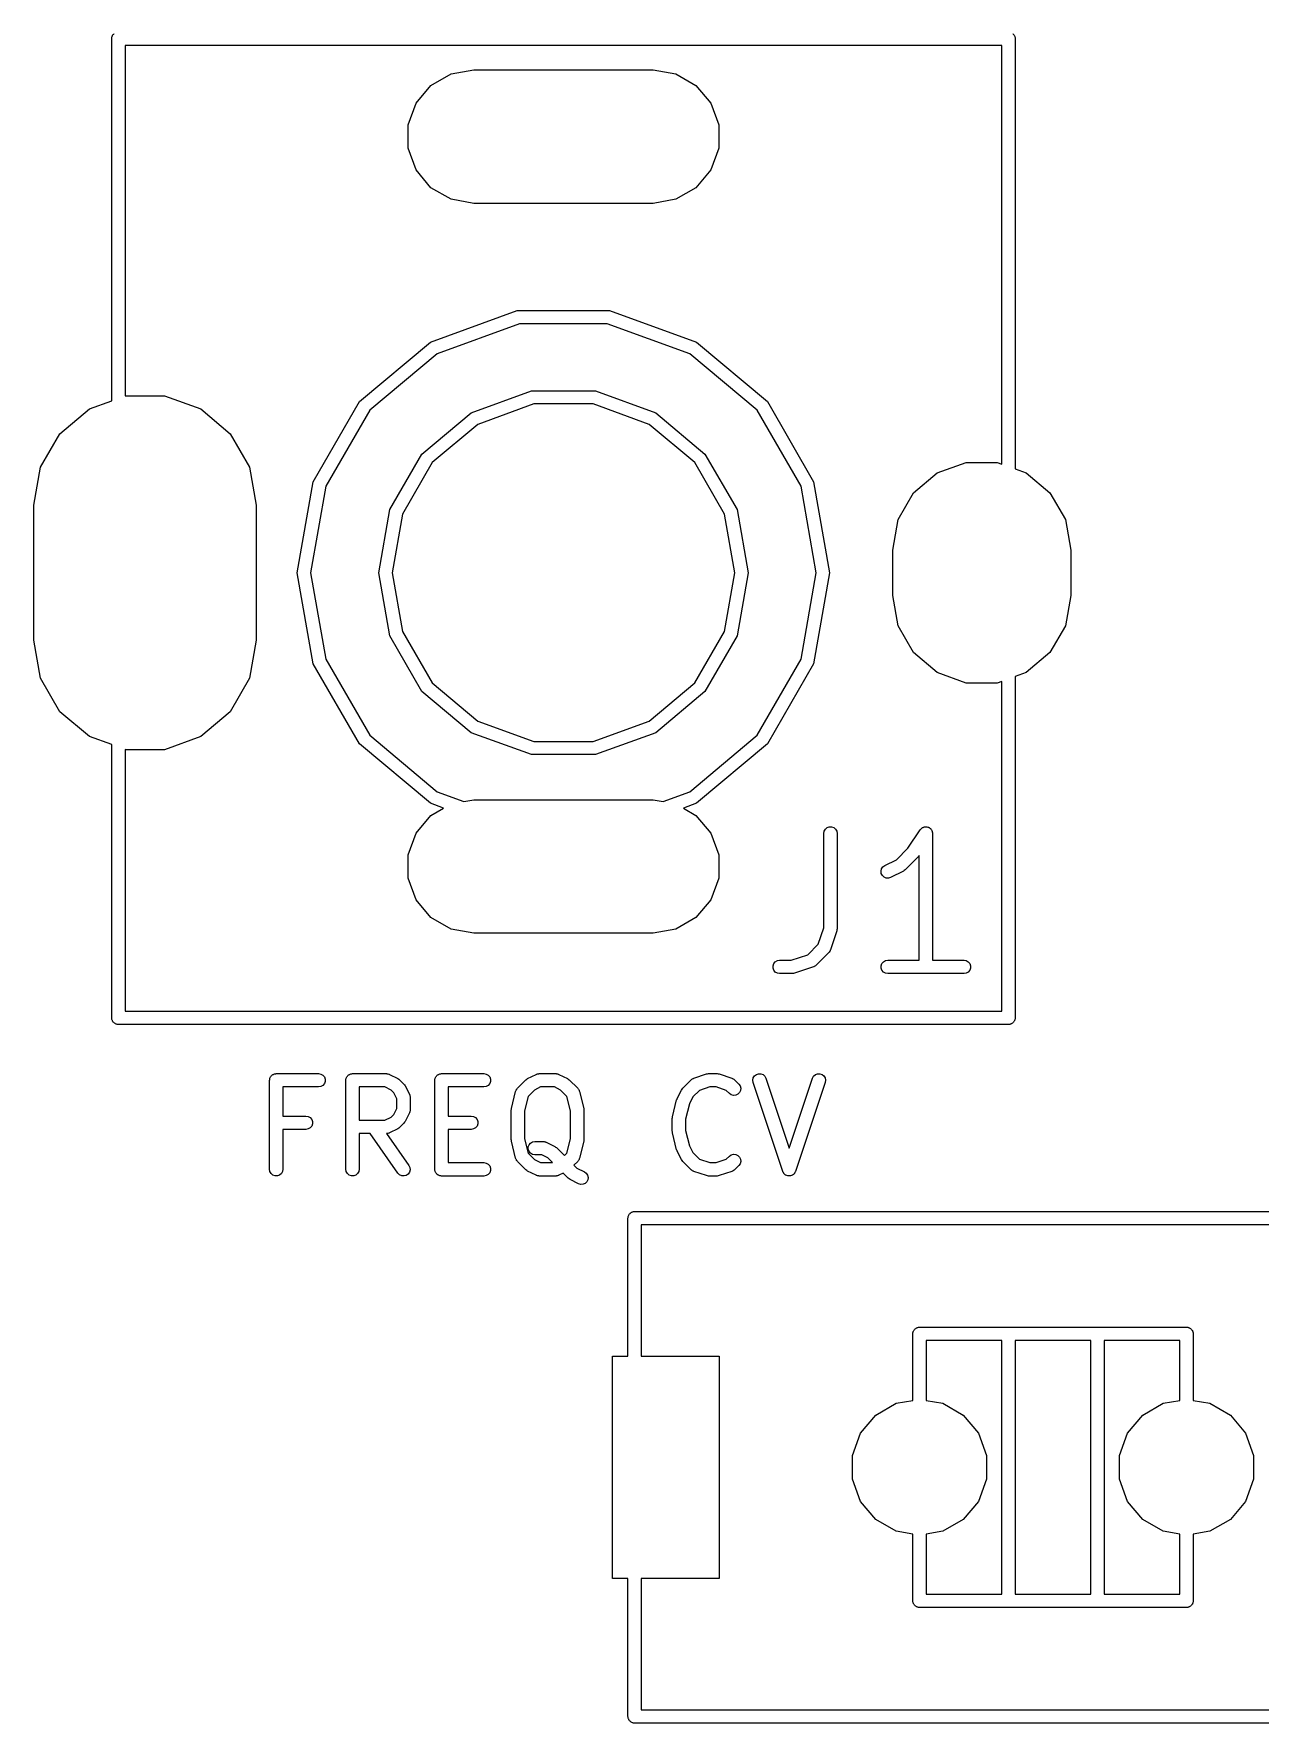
# Model space of a CAD drawing. Extents: x 59 to 126, y -132 to -24.
# Drawn here: x 97.05 to 110.83, y -70.92 to -51.95 of the extents above; entities that cross this region are included whole.
import ezdxf

# ---------------------------------------------------------------- set-up
doc = ezdxf.new("R2010")
doc.units = 0
doc.header["$MEASUREMENT"] = 0
doc.layers.add('BLACK', color=7, linetype='CONTINUOUS')

msp = doc.modelspace()

# ---------------------------------------------------------------- linework, layer by layer
at = {"layer": 'Black'}
for p, q in [((97.925, -52), (97.9261, -51.9935)), ((97.925, -56.0688), (97.925, -52)), ((97.9261, -51.987), (97.9284, -51.9808)), ((97.9261, -51.9935), (97.9261, -51.987)), ((97.9284, -51.9808), (97.9295, -51.9743)), ((97.9295, -51.9743), (97.9328, -51.9687)), ((97.9328, -51.9687), (97.935, -51.9625)), ((97.935, -51.9625), (97.9393, -51.9575)), ((97.9393, -51.9575), (97.9425, -51.9518)), ((97.9425, -51.9518), (97.9476, -51.9476)), ((97.9476, -51.9476), (97.9518, -51.9425)), ((108.048, -51.9425), (108.052, -51.9476)), ((108.052, -51.9476), (108.057, -51.9518)), ((108.057, -51.9518), (108.061, -51.9575)), ((108.061, -51.9575), (108.065, -51.9625)), ((108.065, -51.9625), (108.067, -51.9687)), ((108.067, -51.9687), (108.07, -51.9743)), ((108.07, -51.9743), (108.072, -51.9808)), ((108.072, -51.9808), (108.074, -51.987)), ((108.074, -51.987), (108.074, -51.9935)), ((108.074, -51.9935), (108.075, -52)), ((108.075, -52), (108.075, -56.8337)), ((98.075, -52.075), (98.075, -56.0142)), ((107.925, -52.075), (98.075, -52.075)), ((107.925, -56.7791), (107.925, -52.075)), ((101.737, -52.3952), (101.993, -52.35)), ((101.993, -52.35), (104.007, -52.35)), ((104.007, -52.35), (104.263, -52.3952)), ((101.344, -52.725), (101.511, -52.5255)), ((101.511, -52.5255), (101.737, -52.3952)), ((104.263, -52.3952), (104.489, -52.5255)), ((104.489, -52.5255), (104.656, -52.725)), ((101.255, -52.9698), (101.344, -52.725)), ((104.656, -52.725), (104.745, -52.9698)), ((101.255, -53.2302), (101.255, -52.9698)), ((104.745, -52.9698), (104.745, -53.2302)), ((101.344, -53.475), (101.255, -53.2302)), ((104.745, -53.2302), (104.656, -53.475)), ((101.511, -53.6745), (101.344, -53.475)), ((104.656, -53.475), (104.489, -53.6745)), ((101.737, -53.8048), (101.511, -53.6745)), ((104.489, -53.6745), (104.263, -53.8048)), ((101.993, -53.85), (101.737, -53.8048)), ((104.007, -53.85), (101.993, -53.85)), ((104.263, -53.8048), (104.007, -53.85)), ((101.505, -55.4102), (102.481, -55.055)), ((102.507, -55.2027), (101.58, -55.5401)), ((102.481, -55.055), (103.519, -55.055)), ((103.493, -55.2027), (102.507, -55.2027)), ((104.42, -55.5401), (103.493, -55.2027)), ((103.519, -55.055), (104.495, -55.4102)), ((100.709, -56.0778), (101.505, -55.4102)), ((104.495, -55.4102), (105.291, -56.0778)), ((101.58, -55.5401), (100.824, -56.1742)), ((105.176, -56.1742), (104.42, -55.5401)), ((101.962, -56.203), (102.64, -55.9565)), ((102.64, -55.9565), (103.36, -55.9565)), ((103.36, -55.9565), (104.037, -56.203)), ((97.3424, -56.4389), (97.675, -56.1598)), ((97.675, -56.1598), (97.925, -56.0688)), ((98.075, -56.0142), (98.0829, -56.0114)), ((98.0829, -56.0114), (98.5171, -56.0114)), ((98.5171, -56.0114), (98.925, -56.1598)), ((98.925, -56.1598), (99.2576, -56.4389)), ((100.19, -56.9772), (100.709, -56.0778)), ((100.824, -56.1742), (100.331, -57.0285)), ((102.666, -56.1042), (102.037, -56.3329)), ((103.334, -56.1042), (102.666, -56.1042)), ((103.962, -56.3329), (103.334, -56.1042)), ((105.669, -57.0285), (105.176, -56.1742)), ((105.291, -56.0778), (105.81, -56.9772)), ((101.41, -56.6662), (101.962, -56.203)), ((102.037, -56.3329), (101.525, -56.7626)), ((104.475, -56.7626), (103.962, -56.3329)), ((104.037, -56.203), (104.59, -56.6662)), ((97.1254, -56.8148), (97.3424, -56.4389)), ((99.2576, -56.4389), (99.4746, -56.8148)), ((101.05, -57.2903), (101.41, -56.6662)), ((104.59, -56.6662), (104.95, -57.2903)), ((97.05, -57.2424), (97.1254, -56.8148)), ((99.4746, -56.8148), (99.55, -57.2424)), ((101.525, -56.7626), (101.191, -57.3416)), ((104.809, -57.3416), (104.475, -56.7626)), ((106.934, -57.1024), (107.2, -56.8792)), ((107.2, -56.8792), (107.526, -56.7604)), ((107.526, -56.7604), (107.874, -56.7604)), ((107.874, -56.7604), (107.925, -56.7791)), ((108.075, -56.8337), (108.2, -56.8792)), ((108.2, -56.8792), (108.466, -57.1024)), ((100.01, -58), (100.19, -56.9772)), ((100.331, -57.0285), (100.16, -58)), ((105.84, -58), (105.669, -57.0285)), ((105.81, -56.9772), (105.99, -58)), ((106.76, -57.4032), (106.934, -57.1024)), ((108.466, -57.1024), (108.64, -57.4032)), ((97.05, -58.7576), (97.05, -57.2424)), ((99.55, -57.2424), (99.55, -58.7576)), ((100.925, -58), (101.05, -57.2903)), ((104.95, -57.2903), (105.075, -58)), ((101.191, -57.3416), (101.075, -58)), ((104.925, -58), (104.809, -57.3416)), ((106.7, -57.7452), (106.76, -57.4032)), ((108.64, -57.4032), (108.7, -57.7452)), ((106.7, -58.2548), (106.7, -57.7452)), ((108.7, -57.7452), (108.7, -58.2548)), ((100.19, -59.0228), (100.01, -58)), ((100.16, -58), (100.331, -58.9715)), ((101.05, -58.7097), (100.925, -58)), ((101.075, -58), (101.191, -58.6584)), ((104.809, -58.6584), (104.925, -58)), ((105.075, -58), (104.95, -58.7097)), ((105.669, -58.9715), (105.84, -58)), ((105.99, -58), (105.81, -59.0228)), ((106.76, -58.5968), (106.7, -58.2548)), ((108.7, -58.2548), (108.64, -58.5968)), ((106.934, -58.8976), (106.76, -58.5968)), ((108.64, -58.5968), (108.466, -58.8976)), ((97.1254, -59.1852), (97.05, -58.7576)), ((99.55, -58.7576), (99.4746, -59.1852)), ((101.41, -59.3338), (101.05, -58.7097)), ((101.191, -58.6584), (101.525, -59.2374)), ((104.475, -59.2374), (104.809, -58.6584)), ((104.95, -58.7097), (104.59, -59.3338)), ((100.709, -59.9222), (100.19, -59.0228)), ((100.331, -58.9715), (100.824, -59.8258)), ((105.176, -59.8258), (105.669, -58.9715)), ((105.81, -59.0228), (105.291, -59.9222)), ((107.2, -59.1208), (106.934, -58.8976)), ((108.466, -58.8976), (108.2, -59.1208)), ((97.3424, -59.5611), (97.1254, -59.1852)), ((99.4746, -59.1852), (99.2576, -59.5611)), ((107.526, -59.2396), (107.2, -59.1208)), ((108.2, -59.1208), (108.075, -59.1663)), ((108.075, -59.1663), (108.075, -63)), ((101.962, -59.797), (101.41, -59.3338)), ((101.525, -59.2374), (102.037, -59.6671)), ((103.962, -59.6671), (104.475, -59.2374)), ((104.59, -59.3338), (104.037, -59.797)), ((107.874, -59.2396), (107.526, -59.2396)), ((107.925, -59.2209), (107.874, -59.2396)), ((107.925, -62.925), (107.925, -59.2209)), ((97.675, -59.8402), (97.3424, -59.5611)), ((99.2576, -59.5611), (98.925, -59.8402)), ((102.037, -59.6671), (102.666, -59.8958)), ((103.334, -59.8958), (103.962, -59.6671)), ((97.925, -59.9312), (97.675, -59.8402)), ((97.925, -63), (97.925, -59.9312)), ((98.925, -59.8402), (98.5171, -59.9886)), ((101.505, -60.5898), (100.709, -59.9222)), ((100.824, -59.8258), (101.58, -60.4599)), ((102.64, -60.0435), (101.962, -59.797)), ((102.666, -59.8958), (103.334, -59.8958)), ((104.037, -59.797), (103.36, -60.0435)), ((104.42, -60.4599), (105.176, -59.8258)), ((105.291, -59.9222), (104.495, -60.5898)), ((98.0829, -59.9886), (98.075, -59.9858)), ((98.075, -59.9858), (98.075, -62.925)), ((98.5171, -59.9886), (98.0829, -59.9886)), ((103.36, -60.0435), (102.64, -60.0435)), ((101.58, -60.4599), (101.881, -60.5697)), ((104.119, -60.5697), (104.42, -60.4599)), ((101.344, -60.925), (101.511, -60.7255)), ((101.653, -60.6437), (101.505, -60.5898)), ((101.511, -60.7255), (101.653, -60.6437)), ((101.881, -60.5697), (101.993, -60.55)), ((101.993, -60.55), (104.007, -60.55)), ((104.007, -60.55), (104.119, -60.5697)), ((104.495, -60.5898), (104.347, -60.6437)), ((104.347, -60.6437), (104.489, -60.7255)), ((104.489, -60.7255), (104.656, -60.925)), ((101.255, -61.1698), (101.344, -60.925)), ((104.656, -60.925), (104.745, -61.1698)), ((105.925, -60.9286), (105.93, -60.9029)), ((105.93, -60.9029), (105.943, -60.8804)), ((105.943, -60.8804), (105.962, -60.8636)), ((105.962, -60.8636), (105.987, -60.8547)), ((105.987, -60.8547), (106.013, -60.8547)), ((106.013, -60.8547), (106.037, -60.8636)), ((106.037, -60.8636), (106.057, -60.8804)), ((106.057, -60.8804), (106.07, -60.9029)), ((106.07, -60.9029), (106.075, -60.9286)), ((106.87, -61.0951), (107.009, -60.887)), ((107.009, -60.887), (107.012, -60.884)), ((107.012, -60.884), (107.014, -60.8804)), ((107.014, -60.8804), (107.021, -60.8746)), ((107.021, -60.8746), (107.027, -60.8681)), ((107.027, -60.8681), (107.031, -60.8663)), ((107.031, -60.8663), (107.034, -60.8636)), ((107.034, -60.8636), (107.042, -60.8606)), ((107.042, -60.8606), (107.05, -60.8566)), ((107.05, -60.8566), (107.054, -60.8561)), ((107.054, -60.8561), (107.058, -60.8547)), ((107.058, -60.8547), (107.067, -60.8547)), ((107.067, -60.8547), (107.076, -60.8537)), ((107.076, -60.8537), (107.08, -60.8547)), ((107.08, -60.8547), (107.084, -60.8547)), ((107.084, -60.8547), (107.093, -60.8578)), ((107.093, -60.8578), (107.102, -60.8599)), ((107.102, -60.8599), (107.105, -60.8622)), ((107.105, -60.8622), (107.109, -60.8636)), ((107.109, -60.8636), (107.116, -60.8694)), ((107.116, -60.8694), (107.123, -60.8743)), ((107.123, -60.8743), (107.126, -60.8777)), ((107.126, -60.8777), (107.129, -60.8804)), ((107.129, -60.8804), (107.133, -60.8881)), ((107.133, -60.8881), (107.139, -60.8953)), ((107.139, -60.8953), (107.14, -60.8993)), ((107.14, -60.8993), (107.142, -60.9029)), ((107.142, -60.9029), (107.143, -60.9117)), ((107.143, -60.9117), (107.146, -60.9203)), ((107.146, -60.9203), (107.146, -60.9245)), ((107.146, -60.9245), (107.146, -60.9286)), ((105.925, -61.9878), (105.925, -60.9286)), ((106.075, -60.9286), (106.075, -62)), ((106.741, -61.2241), (106.87, -61.0951)), ((107.146, -60.9286), (107.146, -62.3536)), ((101.255, -61.4302), (101.255, -61.1698)), ((104.745, -61.1698), (104.745, -61.4302)), ((106.588, -61.3056), (106.609, -61.2901)), ((106.609, -61.2901), (106.741, -61.2241)), ((106.982, -61.1959), (106.839, -61.3387)), ((106.986, -61.1898), (106.982, -61.1959)), ((106.991, -61.1845), (106.986, -61.1898)), ((106.996, -61.1763), (106.991, -61.1845)), ((106.996, -62.3536), (106.996, -61.1763)), ((101.344, -61.675), (101.255, -61.4302)), ((104.745, -61.4302), (104.656, -61.675)), ((106.568, -61.3526), (106.574, -61.3273)), ((106.571, -61.3785), (106.568, -61.3526)), ((106.583, -61.4018), (106.571, -61.3785)), ((106.574, -61.3273), (106.588, -61.3056)), ((106.602, -61.4197), (106.583, -61.4018)), ((106.625, -61.4301), (106.602, -61.4197)), ((106.651, -61.4317), (106.625, -61.4301)), ((106.676, -61.4242), (106.651, -61.4317)), ((106.819, -61.3528), (106.676, -61.4242)), ((106.829, -61.3456), (106.819, -61.3528)), ((106.839, -61.3387), (106.829, -61.3456)), ((101.511, -61.8745), (101.344, -61.675)), ((104.656, -61.675), (104.489, -61.8745)), ((101.737, -62.0048), (101.511, -61.8745)), ((101.993, -62.05), (101.737, -62.0048)), ((104.007, -62.05), (101.993, -62.05)), ((104.263, -62.0048), (104.007, -62.05)), ((104.489, -61.8745), (104.263, -62.0048)), ((105.863, -62.1738), (105.925, -61.9878)), ((106.071, -62.0237), (106, -62.238)), ((106.073, -62.0118), (106.071, -62.0237)), ((106.075, -62), (106.073, -62.0118)), ((105.745, -62.2916), (105.863, -62.1738)), ((105.992, -62.2532), (105.987, -62.2609)), ((105.997, -62.246), (105.992, -62.2532)), ((105.998, -62.2418), (105.997, -62.246)), ((106, -62.238), (105.998, -62.2418)), ((105.355, -62.4155), (105.364, -62.3911)), ((105.355, -62.4416), (105.355, -62.4155)), ((105.364, -62.4661), (105.355, -62.4416)), ((105.364, -62.3911), (105.38, -62.3711)), ((105.38, -62.3711), (105.403, -62.3581)), ((105.403, -62.3581), (105.429, -62.3536)), ((105.429, -62.3536), (105.559, -62.3536)), ((105.559, -62.3536), (105.745, -62.2916)), ((105.809, -62.4283), (105.595, -62.4997)), ((105.813, -62.4262), (105.809, -62.4283)), ((105.817, -62.4251), (105.813, -62.4262)), ((105.825, -62.4201), (105.817, -62.4251)), ((105.832, -62.4159), (105.825, -62.4201)), ((105.835, -62.4127), (105.832, -62.4159)), ((105.839, -62.4102), (105.835, -62.4127)), ((105.982, -62.2673), (105.839, -62.4102)), ((105.984, -62.2638), (105.982, -62.2673)), ((105.987, -62.2609), (105.984, -62.2638)), ((106.569, -62.4155), (106.578, -62.3911)), ((106.569, -62.4416), (106.569, -62.4155)), ((106.578, -62.4661), (106.569, -62.4416)), ((106.578, -62.3911), (106.595, -62.3711)), ((106.595, -62.3711), (106.617, -62.3581)), ((106.617, -62.3581), (106.643, -62.3536)), ((106.643, -62.3536), (106.996, -62.3536)), ((107.146, -62.3536), (107.5, -62.3536)), ((107.5, -62.3536), (107.526, -62.3581)), ((107.526, -62.3581), (107.548, -62.3711)), ((107.548, -62.3711), (107.565, -62.3911)), ((107.565, -62.3911), (107.574, -62.4155)), ((107.574, -62.4416), (107.565, -62.4661)), ((107.574, -62.4155), (107.574, -62.4416)), ((105.38, -62.486), (105.364, -62.4661)), ((105.403, -62.499), (105.38, -62.486)), ((105.429, -62.5036), (105.403, -62.499)), ((105.571, -62.5036), (105.429, -62.5036)), ((105.583, -62.5015), (105.571, -62.5036)), ((105.595, -62.4997), (105.583, -62.5015)), ((106.595, -62.486), (106.578, -62.4661)), ((106.617, -62.499), (106.595, -62.486)), ((106.643, -62.5036), (106.617, -62.499)), ((107.5, -62.5036), (106.643, -62.5036)), ((107.526, -62.499), (107.5, -62.5036)), ((107.548, -62.486), (107.526, -62.499)), ((107.565, -62.4661), (107.548, -62.486)), ((97.9261, -63.0065), (97.925, -63)), ((97.9261, -63.013), (97.9261, -63.0065)), ((97.9284, -63.0192), (97.9261, -63.013)), ((98.075, -62.925), (107.925, -62.925)), ((108.074, -63.013), (108.072, -63.0192)), ((108.075, -63), (108.074, -63.0065)), ((108.074, -63.0065), (108.074, -63.013)), ((97.9295, -63.0257), (97.9284, -63.0192)), ((97.9328, -63.0313), (97.9295, -63.0257)), ((97.935, -63.0375), (97.9328, -63.0313)), ((97.9393, -63.0425), (97.935, -63.0375)), ((97.9425, -63.0482), (97.9393, -63.0425)), ((97.9476, -63.0524), (97.9425, -63.0482)), ((97.9518, -63.0575), (97.9476, -63.0524)), ((97.9575, -63.0607), (97.9518, -63.0575)), ((97.9625, -63.065), (97.9575, -63.0607)), ((97.9687, -63.0672), (97.9625, -63.065)), ((97.9743, -63.0705), (97.9687, -63.0672)), ((97.9808, -63.0716), (97.9743, -63.0705)), ((97.987, -63.0739), (97.9808, -63.0716)), ((97.9935, -63.0739), (97.987, -63.0739)), ((98, -63.075), (97.9935, -63.0739)), ((108, -63.075), (98, -63.075)), ((108.006, -63.0739), (108, -63.075)), ((108.013, -63.0739), (108.006, -63.0739)), ((108.019, -63.0716), (108.013, -63.0739)), ((108.026, -63.0705), (108.019, -63.0716)), ((108.031, -63.0672), (108.026, -63.0705)), ((108.037, -63.065), (108.031, -63.0672)), ((108.043, -63.0607), (108.037, -63.065)), ((108.048, -63.0575), (108.043, -63.0607)), ((108.052, -63.0524), (108.048, -63.0575)), ((108.057, -63.0482), (108.052, -63.0524)), ((108.061, -63.0425), (108.057, -63.0482)), ((108.065, -63.0375), (108.061, -63.0425)), ((108.067, -63.0313), (108.065, -63.0375)), ((108.07, -63.0257), (108.067, -63.0313)), ((108.072, -63.0192), (108.07, -63.0257)), ((99.6988, -63.7024), (99.6999, -63.6959)), ((99.6988, -64.7024), (99.6988, -63.7024)), ((99.6999, -63.6894), (99.7022, -63.6832)), ((99.6999, -63.6959), (99.6999, -63.6894)), ((99.7022, -63.6832), (99.7033, -63.6767)), ((99.7033, -63.6767), (99.7066, -63.671)), ((99.7066, -63.671), (99.7089, -63.6649)), ((99.7089, -63.6649), (99.7131, -63.6599)), ((99.7131, -63.6599), (99.7164, -63.6542)), ((99.7164, -63.6542), (99.7214, -63.65)), ((99.7214, -63.65), (99.7256, -63.6449)), ((99.7256, -63.6449), (99.7313, -63.6416)), ((99.7313, -63.6416), (99.7363, -63.6374)), ((99.7363, -63.6374), (99.7425, -63.6352)), ((99.7425, -63.6352), (99.7482, -63.6319)), ((99.7482, -63.6319), (99.7546, -63.6308)), ((99.7546, -63.6308), (99.7608, -63.6285)), ((99.7608, -63.6285), (99.7673, -63.6285)), ((99.7673, -63.6285), (99.7738, -63.6274)), ((99.7738, -63.6274), (100.25, -63.6274)), ((100.25, -63.6274), (100.276, -63.6319)), ((100.276, -63.6319), (100.298, -63.6449)), ((100.298, -63.7598), (100.276, -63.7729)), ((100.298, -63.6449), (100.315, -63.6649)), ((100.315, -63.7399), (100.298, -63.7598)), ((100.315, -63.6649), (100.324, -63.6894)), ((100.324, -63.7154), (100.315, -63.7399)), ((100.324, -63.6894), (100.324, -63.7154)), ((100.556, -63.7024), (100.557, -63.6959)), ((100.556, -64.7024), (100.556, -63.7024)), ((100.557, -63.6894), (100.559, -63.6832)), ((100.557, -63.6959), (100.557, -63.6894)), ((100.559, -63.6832), (100.56, -63.6767)), ((100.56, -63.6767), (100.564, -63.671)), ((100.564, -63.671), (100.566, -63.6649)), ((100.566, -63.6649), (100.57, -63.6599)), ((100.57, -63.6599), (100.573, -63.6542)), ((100.573, -63.6542), (100.579, -63.65)), ((100.579, -63.65), (100.583, -63.6449)), ((100.583, -63.6449), (100.588, -63.6416)), ((100.588, -63.6416), (100.593, -63.6374)), ((100.593, -63.6374), (100.6, -63.6352)), ((100.6, -63.6352), (100.605, -63.6319)), ((100.605, -63.6319), (100.612, -63.6308)), ((100.612, -63.6308), (100.618, -63.6285)), ((100.618, -63.6285), (100.624, -63.6285)), ((100.624, -63.6285), (100.631, -63.6274)), ((100.631, -63.6274), (101.012, -63.6274)), ((101.012, -63.6274), (101.016, -63.6281)), ((101.016, -63.6281), (101.02, -63.6279)), ((101.02, -63.6279), (101.029, -63.6304)), ((101.029, -63.6304), (101.038, -63.6319)), ((101.038, -63.6319), (101.041, -63.6341)), ((101.041, -63.6341), (101.045, -63.6353)), ((101.045, -63.6353), (101.141, -63.6829)), ((101.141, -63.6829), (101.15, -63.6901)), ((101.15, -63.6901), (101.16, -63.697)), ((101.16, -63.697), (101.208, -63.7446)), ((101.208, -63.7446), (101.215, -63.7544)), ((101.215, -63.7544), (101.222, -63.7641)), ((101.222, -63.7641), (101.269, -63.8593)), ((101.556, -63.7024), (101.557, -63.6959)), ((101.556, -64.7024), (101.556, -63.7024)), ((101.557, -63.6894), (101.559, -63.6832)), ((101.557, -63.6959), (101.557, -63.6894)), ((101.559, -63.6832), (101.56, -63.6767)), ((101.56, -63.6767), (101.564, -63.671)), ((101.564, -63.671), (101.566, -63.6649)), ((101.566, -63.6649), (101.57, -63.6599)), ((101.57, -63.6599), (101.573, -63.6542)), ((101.573, -63.6542), (101.579, -63.65)), ((101.579, -63.65), (101.583, -63.6449)), ((101.583, -63.6449), (101.588, -63.6416)), ((101.588, -63.6416), (101.593, -63.6374)), ((101.593, -63.6374), (101.6, -63.6352)), ((101.6, -63.6352), (101.605, -63.6319)), ((101.605, -63.6319), (101.612, -63.6308)), ((101.612, -63.6308), (101.618, -63.6285)), ((101.618, -63.6285), (101.624, -63.6285)), ((101.624, -63.6285), (101.631, -63.6274)), ((101.631, -63.6274), (102.107, -63.6274)), ((102.107, -63.6274), (102.133, -63.6319)), ((102.133, -63.6319), (102.155, -63.6449)), ((102.155, -63.7598), (102.133, -63.7729)), ((102.155, -63.6449), (102.172, -63.6649)), ((102.172, -63.7399), (102.155, -63.7598)), ((102.172, -63.6649), (102.181, -63.6894)), ((102.181, -63.7154), (102.172, -63.7399)), ((102.181, -63.6894), (102.181, -63.7154)), ((102.483, -63.7922), (102.578, -63.697)), ((102.578, -63.697), (102.588, -63.6901)), ((102.588, -63.6901), (102.597, -63.6829)), ((102.597, -63.6829), (102.693, -63.6353)), ((102.693, -63.6353), (102.697, -63.6341)), ((102.697, -63.6341), (102.701, -63.6319)), ((102.701, -63.6319), (102.709, -63.6304)), ((102.709, -63.6304), (102.718, -63.6279)), ((102.718, -63.6279), (102.722, -63.6281)), ((102.722, -63.6281), (102.726, -63.6274)), ((102.726, -63.6274), (102.917, -63.6274)), ((102.917, -63.6274), (102.921, -63.6281)), ((102.921, -63.6281), (102.925, -63.6279)), ((102.925, -63.6279), (102.934, -63.6304)), ((102.934, -63.6304), (102.942, -63.6319)), ((102.942, -63.6319), (102.946, -63.6341)), ((102.946, -63.6341), (102.95, -63.6353)), ((102.95, -63.6353), (103.045, -63.6829)), ((103.045, -63.6829), (103.055, -63.6901)), ((103.055, -63.6901), (103.065, -63.697)), ((103.065, -63.697), (103.16, -63.7922)), ((104.34, -63.7922), (104.435, -63.697)), ((104.435, -63.697), (104.439, -63.6945)), ((104.439, -63.6945), (104.441, -63.6913)), ((104.441, -63.6913), (104.449, -63.6871)), ((104.449, -63.6871), (104.456, -63.682)), ((104.456, -63.682), (104.461, -63.6809)), ((104.461, -63.6809), (104.464, -63.6788)), ((104.464, -63.6788), (104.607, -63.6312)), ((104.607, -63.6312), (104.619, -63.6295)), ((104.619, -63.6295), (104.631, -63.6274)), ((104.631, -63.6274), (104.726, -63.6274)), ((104.726, -63.6274), (104.738, -63.6295)), ((104.738, -63.6295), (104.75, -63.6312)), ((104.75, -63.6312), (104.893, -63.6788)), ((104.893, -63.6788), (104.897, -63.6809)), ((104.897, -63.6809), (104.901, -63.682)), ((104.901, -63.682), (104.908, -63.6871)), ((104.908, -63.6871), (104.916, -63.6913)), ((104.916, -63.6913), (104.919, -63.6945)), ((104.919, -63.6945), (104.922, -63.697)), ((104.922, -63.697), (104.97, -63.7446)), ((104.97, -63.7446), (104.985, -63.7659)), ((104.985, -63.7659), (104.991, -63.7911)), ((105.127, -63.7003), (105.133, -63.6748)), ((105.131, -63.7261), (105.127, -63.7003)), ((105.465, -64.7261), (105.131, -63.7261)), ((105.133, -63.6748), (105.146, -63.6526)), ((105.146, -63.6526), (105.167, -63.6364)), ((105.167, -63.6364), (105.191, -63.6282)), ((105.191, -63.6282), (105.217, -63.6289)), ((105.217, -63.6289), (105.242, -63.6385)), ((105.242, -63.6385), (105.261, -63.6558)), ((105.261, -63.6558), (105.274, -63.6787)), ((105.274, -63.6787), (105.536, -64.4652)), ((105.536, -64.4652), (105.798, -63.6787)), ((105.94, -63.7261), (105.607, -64.7261)), ((105.798, -63.6787), (105.81, -63.6558)), ((105.81, -63.6558), (105.83, -63.6385)), ((105.83, -63.6385), (105.854, -63.6289)), ((105.854, -63.6289), (105.88, -63.6282)), ((105.88, -63.6282), (105.905, -63.6364)), ((105.905, -63.6364), (105.925, -63.6526)), ((105.925, -63.6526), (105.939, -63.6748)), ((105.939, -63.6748), (105.944, -63.7003)), ((105.944, -63.7003), (105.94, -63.7261)), ((100.25, -63.7774), (99.8488, -63.7774)), ((99.8488, -63.7774), (99.8488, -64.1036)), ((100.276, -63.7729), (100.25, -63.7774)), ((100.706, -63.7774), (100.706, -64.1512)), ((100.994, -63.7774), (100.706, -63.7774)), ((101.063, -63.8116), (100.994, -63.7774)), ((101.093, -63.842), (101.063, -63.8116)), ((101.127, -63.9106), (101.093, -63.842)), ((101.127, -64.018), (101.127, -63.9106)), ((101.269, -63.8593), (101.271, -63.8635)), ((101.271, -63.8635), (101.273, -63.8672)), ((101.273, -63.8672), (101.274, -63.8759)), ((101.274, -63.8759), (101.277, -63.8843)), ((101.277, -63.8843), (101.277, -63.8886)), ((101.277, -63.8886), (101.277, -63.8929)), ((101.277, -63.8929), (101.277, -64.0357)), ((102.107, -63.7774), (101.706, -63.7774)), ((101.706, -63.7774), (101.706, -64.1036)), ((102.133, -63.7729), (102.107, -63.7774)), ((102.415, -64.0175), (102.463, -63.827)), ((102.463, -63.827), (102.466, -63.8205)), ((102.466, -63.8205), (102.468, -63.8135)), ((102.468, -63.8135), (102.471, -63.8087)), ((102.471, -63.8087), (102.474, -63.8033)), ((102.474, -63.8033), (102.479, -63.7981)), ((102.479, -63.7981), (102.483, -63.7922)), ((102.603, -63.8836), (102.563, -64.0449)), ((102.675, -63.8116), (102.603, -63.8836)), ((102.744, -63.7774), (102.675, -63.8116)), ((102.899, -63.7774), (102.744, -63.7774)), ((102.967, -63.8116), (102.899, -63.7774)), ((103.039, -63.8836), (102.967, -63.8116)), ((103.08, -64.0449), (103.039, -63.8836)), ((103.16, -63.7922), (103.164, -63.7981)), ((103.164, -63.7981), (103.169, -63.8033)), ((103.169, -63.8033), (103.172, -63.8087)), ((103.172, -63.8087), (103.175, -63.8135)), ((103.175, -63.8135), (103.177, -63.8205)), ((103.177, -63.8205), (103.18, -63.827)), ((103.18, -63.827), (103.228, -64.0175)), ((104.225, -64.1128), (104.272, -63.9223)), ((104.272, -63.9223), (104.276, -63.9148)), ((104.276, -63.9148), (104.278, -63.9069)), ((104.278, -63.9069), (104.326, -63.8117)), ((104.326, -63.8117), (104.333, -63.802)), ((104.333, -63.802), (104.34, -63.7922)), ((104.454, -63.8897), (104.416, -63.9667)), ((104.529, -63.8156), (104.454, -63.8897)), ((104.643, -63.7774), (104.529, -63.8156)), ((104.714, -63.7774), (104.643, -63.7774)), ((104.829, -63.8156), (104.714, -63.7774)), ((104.864, -63.8507), (104.829, -63.8156)), ((104.885, -63.8656), (104.864, -63.8507)), ((104.91, -63.8723), (104.885, -63.8656)), ((104.936, -63.8701), (104.91, -63.8723)), ((104.96, -63.8591), (104.936, -63.8701)), ((104.978, -63.8406), (104.96, -63.8591)), ((104.989, -63.817), (104.978, -63.8406)), ((104.991, -63.7911), (104.989, -63.817)), ((99.8488, -64.1036), (100.107, -64.1036)), ((100.107, -64.1036), (100.133, -64.1081)), ((100.133, -64.1081), (100.155, -64.1211)), ((100.155, -64.1211), (100.172, -64.1411)), ((100.172, -64.1411), (100.181, -64.1655)), ((100.706, -64.1512), (100.994, -64.1512)), ((100.994, -64.1512), (101.063, -64.1169)), ((101.063, -64.1169), (101.093, -64.0865)), ((101.093, -64.0865), (101.127, -64.018)), ((101.269, -64.0693), (101.222, -64.1645)), ((101.271, -64.0651), (101.269, -64.0693)), ((101.273, -64.0614), (101.271, -64.0651)), ((101.274, -64.0527), (101.273, -64.0614)), ((101.277, -64.0443), (101.274, -64.0527)), ((101.277, -64.0357), (101.277, -64.04)), ((101.277, -64.04), (101.277, -64.0443)), ((101.706, -64.1036), (101.964, -64.1036)), ((101.964, -64.1036), (101.99, -64.1081)), ((101.99, -64.1081), (102.012, -64.1211)), ((102.012, -64.1211), (102.029, -64.1411)), ((102.029, -64.1411), (102.038, -64.1655)), ((102.413, -64.0357), (102.415, -64.0267)), ((102.413, -64.369), (102.413, -64.0357)), ((102.415, -64.0267), (102.415, -64.0175)), ((102.563, -64.0449), (102.563, -64.3598)), ((103.08, -64.3598), (103.08, -64.0449)), ((103.228, -64.0175), (103.228, -64.0267)), ((103.228, -64.0267), (103.23, -64.0357)), ((103.23, -64.0357), (103.23, -64.369)), ((104.223, -64.131), (104.224, -64.1219)), ((104.223, -64.2738), (104.223, -64.131)), ((104.224, -64.1219), (104.225, -64.1128)), ((104.416, -63.9667), (104.373, -64.1402)), ((104.373, -64.1402), (104.373, -64.2646)), ((100.107, -64.2536), (99.8488, -64.2536)), ((99.8488, -64.2536), (99.8488, -64.7024)), ((100.133, -64.249), (100.107, -64.2536)), ((100.155, -64.236), (100.133, -64.249)), ((100.172, -64.2161), (100.155, -64.236)), ((100.181, -64.1916), (100.172, -64.2161)), ((100.181, -64.1655), (100.181, -64.1916)), ((100.83, -64.3012), (100.706, -64.3012)), ((100.706, -64.3012), (100.706, -64.7024)), ((101.141, -64.7454), (100.83, -64.3012)), ((101.016, -64.3004), (101.013, -64.301)), ((101.013, -64.301), (101.264, -64.6594)), ((101.02, -64.3007), (101.016, -64.3004)), ((101.029, -64.2982), (101.02, -64.3007)), ((101.038, -64.2967), (101.029, -64.2982)), ((101.041, -64.2945), (101.038, -64.2967)), ((101.045, -64.2933), (101.041, -64.2945)), ((101.141, -64.2457), (101.045, -64.2933)), ((101.15, -64.2385), (101.141, -64.2457)), ((101.16, -64.2316), (101.15, -64.2385)), ((101.208, -64.184), (101.16, -64.2316)), ((101.215, -64.1742), (101.208, -64.184)), ((101.222, -64.1645), (101.215, -64.1742)), ((101.964, -64.2536), (101.706, -64.2536)), ((101.706, -64.2536), (101.706, -64.6274)), ((101.99, -64.249), (101.964, -64.2536)), ((102.012, -64.236), (101.99, -64.249)), ((102.029, -64.2161), (102.012, -64.236)), ((102.038, -64.1916), (102.029, -64.2161)), ((102.038, -64.1655), (102.038, -64.1916)), ((104.224, -64.2828), (104.223, -64.2738)), ((104.225, -64.292), (104.224, -64.2828)), ((104.272, -64.4825), (104.225, -64.292)), ((104.373, -64.2646), (104.416, -64.4381)), ((102.415, -64.3781), (102.413, -64.369)), ((102.415, -64.3872), (102.415, -64.3781)), ((102.463, -64.5777), (102.415, -64.3872)), ((102.563, -64.3598), (102.603, -64.5212)), ((102.603, -64.5212), (102.675, -64.5931)), ((102.605, -64.4513), (102.614, -64.4268)), ((102.605, -64.4773), (102.605, -64.4513)), ((102.614, -64.5018), (102.605, -64.4773)), ((102.614, -64.4268), (102.63, -64.4068)), ((102.63, -64.5217), (102.614, -64.5018)), ((102.63, -64.4068), (102.653, -64.3938)), ((102.653, -64.5348), (102.63, -64.5217)), ((102.653, -64.3938), (102.679, -64.3893)), ((102.679, -64.3893), (102.774, -64.3893)), ((102.774, -64.3893), (102.778, -64.39)), ((102.778, -64.39), (102.782, -64.3898)), ((102.782, -64.3898), (102.791, -64.3923)), ((102.791, -64.3923), (102.799, -64.3938)), ((102.799, -64.3938), (102.803, -64.396)), ((102.803, -64.396), (102.807, -64.3972)), ((102.807, -64.3972), (102.903, -64.4448)), ((102.903, -64.4448), (102.912, -64.452)), ((102.912, -64.452), (102.922, -64.4589)), ((102.922, -64.4589), (103.012, -64.5487)), ((103.012, -64.5487), (103.039, -64.5212)), ((103.039, -64.5212), (103.08, -64.3598)), ((103.228, -64.3872), (103.18, -64.5777)), ((103.23, -64.369), (103.228, -64.3781)), ((103.228, -64.3781), (103.228, -64.3872)), ((104.276, -64.49), (104.272, -64.4825)), ((104.278, -64.4978), (104.276, -64.49)), ((104.326, -64.5931), (104.278, -64.4978)), ((104.416, -64.4381), (104.454, -64.5151)), ((104.454, -64.5151), (104.529, -64.5892)), ((99.7033, -64.728), (99.6988, -64.7024)), ((99.8488, -64.7024), (99.8443, -64.728)), ((100.56, -64.728), (100.556, -64.7024)), ((100.706, -64.7024), (100.701, -64.728)), ((101.264, -64.6594), (101.275, -64.683)), ((101.277, -64.7089), (101.27, -64.7341)), ((101.275, -64.683), (101.277, -64.7089)), ((101.557, -64.7088), (101.556, -64.7024)), ((101.557, -64.7154), (101.557, -64.7088)), ((101.559, -64.7216), (101.557, -64.7154)), ((101.706, -64.6274), (102.107, -64.6274)), ((102.107, -64.6274), (102.133, -64.6319)), ((102.133, -64.6319), (102.155, -64.6449)), ((102.155, -64.6449), (102.172, -64.6649)), ((102.172, -64.6649), (102.181, -64.6894)), ((102.181, -64.7154), (102.172, -64.7399)), ((102.181, -64.6894), (102.181, -64.7154)), ((102.466, -64.5843), (102.463, -64.5777)), ((102.468, -64.5912), (102.466, -64.5843)), ((102.471, -64.5961), (102.468, -64.5912)), ((102.474, -64.6015), (102.471, -64.5961)), ((102.479, -64.6067), (102.474, -64.6015)), ((102.483, -64.6126), (102.479, -64.6067)), ((102.578, -64.7078), (102.483, -64.6126)), ((102.588, -64.7147), (102.578, -64.7078)), ((102.597, -64.7218), (102.588, -64.7147)), ((102.679, -64.5393), (102.653, -64.5348)), ((102.675, -64.5931), (102.744, -64.6274)), ((102.756, -64.5393), (102.679, -64.5393)), ((102.744, -64.6274), (102.878, -64.6274)), ((102.825, -64.5735), (102.756, -64.5393)), ((102.878, -64.6274), (102.825, -64.5735)), ((103.16, -64.6126), (103.118, -64.6548)), ((103.118, -64.6548), (103.152, -64.6884)), ((103.152, -64.6884), (103.236, -64.7305)), ((103.164, -64.6067), (103.16, -64.6126)), ((103.169, -64.6015), (103.164, -64.6067)), ((103.172, -64.5961), (103.169, -64.6015)), ((103.175, -64.5912), (103.172, -64.5961)), ((103.177, -64.5843), (103.175, -64.5912)), ((103.18, -64.5777), (103.177, -64.5843)), ((104.333, -64.6027), (104.326, -64.5931)), ((104.34, -64.6126), (104.333, -64.6027)), ((104.435, -64.7078), (104.34, -64.6126)), ((104.439, -64.7103), (104.435, -64.7078)), ((104.441, -64.7135), (104.439, -64.7103)), ((104.449, -64.7177), (104.441, -64.7135)), ((104.456, -64.7227), (104.449, -64.7177)), ((104.529, -64.5892), (104.643, -64.6274)), ((104.643, -64.6274), (104.714, -64.6274)), ((104.714, -64.6274), (104.829, -64.5892)), ((104.829, -64.5892), (104.864, -64.5541)), ((104.864, -64.5541), (104.885, -64.5392)), ((104.885, -64.5392), (104.91, -64.5324)), ((104.908, -64.7177), (104.901, -64.7227)), ((104.916, -64.7135), (104.908, -64.7177)), ((104.91, -64.5324), (104.936, -64.5347)), ((104.919, -64.7103), (104.916, -64.7135)), ((104.922, -64.7078), (104.919, -64.7103)), ((104.97, -64.6602), (104.922, -64.7078)), ((104.936, -64.5347), (104.96, -64.5457)), ((104.96, -64.5457), (104.978, -64.5641)), ((104.985, -64.6388), (104.97, -64.6602)), ((104.978, -64.5641), (104.989, -64.5877)), ((104.991, -64.6137), (104.985, -64.6388)), ((104.989, -64.5877), (104.991, -64.6137)), ((99.7164, -64.7506), (99.7033, -64.728)), ((99.7363, -64.7673), (99.7164, -64.7506)), ((99.7608, -64.7762), (99.7363, -64.7673)), ((99.7868, -64.7762), (99.7608, -64.7762)), ((99.8113, -64.7673), (99.7868, -64.7762)), ((99.8313, -64.7506), (99.8113, -64.7673)), ((99.8443, -64.728), (99.8313, -64.7506)), ((100.573, -64.7506), (100.56, -64.728)), ((100.593, -64.7673), (100.573, -64.7506)), ((100.618, -64.7762), (100.593, -64.7673)), ((100.644, -64.7762), (100.618, -64.7762)), ((100.668, -64.7673), (100.644, -64.7762)), ((100.688, -64.7506), (100.668, -64.7673)), ((100.701, -64.728), (100.688, -64.7506)), ((101.159, -64.7638), (101.141, -64.7454)), ((101.183, -64.7748), (101.159, -64.7638)), ((101.209, -64.7771), (101.183, -64.7748)), ((101.234, -64.7704), (101.209, -64.7771)), ((101.255, -64.7554), (101.234, -64.7704)), ((101.27, -64.7341), (101.255, -64.7554)), ((101.56, -64.728), (101.559, -64.7216)), ((101.564, -64.7337), (101.56, -64.728)), ((101.566, -64.7399), (101.564, -64.7337)), ((101.57, -64.7449), (101.566, -64.7399)), ((101.573, -64.7506), (101.57, -64.7449)), ((101.579, -64.7548), (101.573, -64.7506)), ((101.583, -64.7598), (101.579, -64.7548)), ((101.588, -64.7631), (101.583, -64.7598)), ((101.593, -64.7673), (101.588, -64.7631)), ((101.6, -64.7696), (101.593, -64.7673)), ((101.605, -64.7729), (101.6, -64.7696)), ((101.612, -64.774), (101.605, -64.7729)), ((101.618, -64.7762), (101.612, -64.774)), ((101.624, -64.7762), (101.618, -64.7762)), ((101.631, -64.7774), (101.624, -64.7762)), ((102.107, -64.7774), (101.631, -64.7774)), ((102.133, -64.7729), (102.107, -64.7774)), ((102.155, -64.7598), (102.133, -64.7729)), ((102.172, -64.7399), (102.155, -64.7598)), ((102.693, -64.7695), (102.597, -64.7218)), ((102.697, -64.7707), (102.693, -64.7695)), ((102.701, -64.7729), (102.697, -64.7707)), ((102.709, -64.7744), (102.701, -64.7729)), ((102.718, -64.7769), (102.709, -64.7744)), ((102.722, -64.7766), (102.718, -64.7769)), ((102.726, -64.7774), (102.722, -64.7766)), ((102.917, -64.7774), (102.726, -64.7774)), ((102.921, -64.7766), (102.917, -64.7774)), ((102.925, -64.7769), (102.921, -64.7766)), ((102.934, -64.7744), (102.925, -64.7769)), ((102.942, -64.7729), (102.934, -64.7744)), ((102.946, -64.7707), (102.942, -64.7729)), ((102.95, -64.7695), (102.946, -64.7707)), ((102.997, -64.746), (102.95, -64.7695)), ((103.054, -64.803), (102.997, -64.746)), ((103.064, -64.8099), (103.054, -64.803)), ((103.074, -64.8171), (103.064, -64.8099)), ((103.169, -64.8647), (103.074, -64.8171)), ((103.194, -64.8721), (103.169, -64.8647)), ((103.22, -64.8706), (103.194, -64.8721)), ((103.244, -64.8602), (103.22, -64.8706)), ((103.236, -64.7305), (103.257, -64.7461)), ((103.263, -64.8423), (103.244, -64.8602)), ((103.257, -64.7461), (103.271, -64.7678)), ((103.274, -64.819), (103.263, -64.8423)), ((103.271, -64.7678), (103.277, -64.7931)), ((103.277, -64.7931), (103.274, -64.819)), ((104.461, -64.7239), (104.456, -64.7227)), ((104.464, -64.7259), (104.461, -64.7239)), ((104.607, -64.7735), (104.464, -64.7259)), ((104.619, -64.7753), (104.607, -64.7735)), ((104.631, -64.7774), (104.619, -64.7753)), ((104.726, -64.7774), (104.631, -64.7774)), ((104.738, -64.7753), (104.726, -64.7774)), ((104.75, -64.7735), (104.738, -64.7753)), ((104.893, -64.7259), (104.75, -64.7735)), ((104.897, -64.7239), (104.893, -64.7259)), ((104.901, -64.7227), (104.897, -64.7239)), ((105.466, -64.7279), (105.465, -64.7261)), ((105.466, -64.7299), (105.466, -64.7279)), ((105.472, -64.7393), (105.466, -64.7299)), ((105.477, -64.749), (105.472, -64.7393)), ((105.479, -64.7504), (105.477, -64.749)), ((105.48, -64.7521), (105.479, -64.7504)), ((105.488, -64.759), (105.48, -64.7521)), ((105.496, -64.7663), (105.488, -64.759)), ((105.498, -64.767), (105.496, -64.7663)), ((105.5, -64.7683), (105.498, -64.767)), ((105.51, -64.7718), (105.5, -64.7683)), ((105.521, -64.7759), (105.51, -64.7718)), ((105.523, -64.7759), (105.521, -64.7759)), ((105.525, -64.7766), (105.523, -64.7759)), ((105.536, -64.7763), (105.525, -64.7766)), ((105.547, -64.7766), (105.536, -64.7763)), ((105.549, -64.7759), (105.547, -64.7766)), ((105.551, -64.7759), (105.549, -64.7759)), ((105.561, -64.7718), (105.551, -64.7759)), ((105.571, -64.7683), (105.561, -64.7718)), ((105.573, -64.767), (105.571, -64.7683)), ((105.575, -64.7663), (105.573, -64.767)), ((105.583, -64.759), (105.575, -64.7663)), ((105.592, -64.7521), (105.583, -64.759)), ((105.593, -64.7504), (105.592, -64.7521)), ((105.594, -64.749), (105.593, -64.7504)), ((105.6, -64.7393), (105.594, -64.749)), ((105.605, -64.7299), (105.6, -64.7393)), ((105.606, -64.7279), (105.605, -64.7299)), ((105.607, -64.7261), (105.606, -64.7279)), ((103.725, -65.25), (103.726, -65.2435)), ((103.725, -66.8), (103.725, -65.25)), ((103.726, -65.237), (103.728, -65.2308)), ((103.726, -65.2435), (103.726, -65.237)), ((103.728, -65.2308), (103.73, -65.2243)), ((103.73, -65.2243), (103.733, -65.2187)), ((103.733, -65.2187), (103.735, -65.2125)), ((103.735, -65.2125), (103.739, -65.2075)), ((103.739, -65.2075), (103.743, -65.2018)), ((103.743, -65.2018), (103.748, -65.1976)), ((103.748, -65.1976), (103.752, -65.1925)), ((103.752, -65.1925), (103.757, -65.1893)), ((103.757, -65.1893), (103.762, -65.185)), ((103.762, -65.185), (103.769, -65.1828)), ((103.769, -65.1828), (103.774, -65.1795)), ((103.774, -65.1795), (103.781, -65.1784)), ((103.781, -65.1784), (103.787, -65.1761)), ((103.787, -65.1761), (103.794, -65.1761)), ((103.794, -65.1761), (103.8, -65.175)), ((103.8, -65.175), (110, -65.175)), ((110, -65.175), (116.2, -65.175)), ((110, -65.325), (103.875, -65.325)), ((103.875, -65.325), (103.875, -66.8)), ((116.125, -65.325), (110, -65.325)), ((106.925, -66.55), (106.926, -66.5435)), ((106.925, -67.2983), (106.925, -66.55)), ((106.926, -66.537), (106.928, -66.5308)), ((106.926, -66.5435), (106.926, -66.537)), ((106.928, -66.5308), (106.93, -66.5243)), ((106.93, -66.5243), (106.933, -66.5187)), ((106.933, -66.5187), (106.935, -66.5125)), ((106.935, -66.5125), (106.939, -66.5075)), ((106.939, -66.5075), (106.943, -66.5018)), ((106.943, -66.5018), (106.948, -66.4976)), ((106.948, -66.4976), (106.952, -66.4925)), ((106.952, -66.4925), (106.957, -66.4893)), ((106.957, -66.4893), (106.962, -66.485)), ((106.962, -66.485), (106.969, -66.4828)), ((106.969, -66.4828), (106.974, -66.4795)), ((106.974, -66.4795), (106.981, -66.4784)), ((106.981, -66.4784), (106.987, -66.4761)), ((106.987, -66.4761), (106.994, -66.4761)), ((106.994, -66.4761), (107, -66.475)), ((107, -66.475), (110, -66.475)), ((110, -66.475), (110.006, -66.4761)), ((110.006, -66.4761), (110.013, -66.4761)), ((110.013, -66.4761), (110.019, -66.4784)), ((110.019, -66.4784), (110.026, -66.4795)), ((110.026, -66.4795), (110.031, -66.4828)), ((110.031, -66.4828), (110.037, -66.485)), ((110.037, -66.485), (110.043, -66.4893)), ((110.043, -66.4893), (110.048, -66.4925)), ((110.048, -66.4925), (110.052, -66.4976)), ((110.052, -66.4976), (110.057, -66.5018)), ((110.057, -66.5018), (110.061, -66.5075)), ((110.061, -66.5075), (110.065, -66.5125)), ((110.065, -66.5125), (110.067, -66.5187)), ((110.067, -66.5187), (110.07, -66.5243)), ((110.07, -66.5243), (110.072, -66.5308)), ((110.072, -66.5308), (110.074, -66.537)), ((110.074, -66.537), (110.074, -66.5435)), ((110.074, -66.5435), (110.075, -66.55)), ((110.075, -66.55), (110.075, -67.2983)), ((103.55, -69.3), (103.55, -66.8)), ((103.55, -66.8), (103.725, -66.8)), ((103.875, -66.8), (104.75, -66.8)), ((104.75, -66.8), (104.75, -69.3)), ((107.075, -66.625), (107.075, -67.2983)), ((107.925, -66.625), (107.075, -66.625)), ((107.925, -69.475), (107.925, -66.625)), ((108.075, -66.625), (108.075, -69.475)), ((108.925, -66.625), (108.075, -66.625)), ((108.925, -69.475), (108.925, -66.625)), ((109.075, -66.625), (109.075, -69.475)), ((109.925, -66.625), (109.075, -66.625)), ((109.925, -67.2983), (109.925, -66.625)), ((106.508, -67.464), (106.738, -67.3312)), ((106.738, -67.3312), (106.925, -67.2983)), ((107.075, -67.2983), (107.262, -67.3312)), ((107.262, -67.3312), (107.492, -67.464)), ((109.508, -67.464), (109.738, -67.3312)), ((109.738, -67.3312), (109.925, -67.2983)), ((110.075, -67.2983), (110.262, -67.3312)), ((110.262, -67.3312), (110.492, -67.464)), ((106.338, -67.6675), (106.508, -67.464)), ((107.492, -67.464), (107.662, -67.6675)), ((109.338, -67.6675), (109.508, -67.464)), ((110.492, -67.464), (110.662, -67.6675)), ((106.247, -67.9172), (106.338, -67.6675)), ((107.662, -67.6675), (107.753, -67.9172)), ((109.247, -67.9172), (109.338, -67.6675)), ((110.662, -67.6675), (110.753, -67.9172)), ((106.247, -68.1828), (106.247, -67.9172)), ((107.753, -67.9172), (107.753, -68.1828)), ((109.247, -68.1828), (109.247, -67.9172)), ((110.753, -67.9172), (110.753, -68.1828)), ((106.338, -68.4325), (106.247, -68.1828)), ((107.753, -68.1828), (107.662, -68.4325)), ((109.338, -68.4325), (109.247, -68.1828)), ((110.753, -68.1828), (110.662, -68.4325)), ((106.508, -68.636), (106.338, -68.4325)), ((107.662, -68.4325), (107.492, -68.636)), ((109.508, -68.636), (109.338, -68.4325)), ((110.662, -68.4325), (110.492, -68.636)), ((106.738, -68.7688), (106.508, -68.636)), ((107.492, -68.636), (107.262, -68.7688)), ((109.738, -68.7688), (109.508, -68.636)), ((110.492, -68.636), (110.262, -68.7688)), ((106.925, -68.8017), (106.738, -68.7688)), ((106.925, -69.55), (106.925, -68.8017)), ((107.262, -68.7688), (107.075, -68.8017)), ((107.075, -68.8017), (107.075, -69.475)), ((109.925, -68.8017), (109.738, -68.7688)), ((109.925, -69.475), (109.925, -68.8017)), ((110.262, -68.7688), (110.075, -68.8017)), ((110.075, -68.8017), (110.075, -69.55)), ((103.725, -69.3), (103.55, -69.3)), ((103.725, -70.85), (103.725, -69.3)), ((104.75, -69.3), (103.875, -69.3)), ((103.875, -69.3), (103.875, -70.775)), ((106.926, -69.5565), (106.925, -69.55)), ((106.926, -69.563), (106.926, -69.5565)), ((106.928, -69.5692), (106.926, -69.563)), ((106.93, -69.5757), (106.928, -69.5692)), ((106.933, -69.5813), (106.93, -69.5757)), ((106.935, -69.5875), (106.933, -69.5813)), ((106.939, -69.5925), (106.935, -69.5875)), ((106.943, -69.5982), (106.939, -69.5925)), ((106.948, -69.6024), (106.943, -69.5982)), ((106.952, -69.6075), (106.948, -69.6024)), ((106.957, -69.6107), (106.952, -69.6075)), ((106.962, -69.615), (106.957, -69.6107)), ((106.969, -69.6172), (106.962, -69.615)), ((106.974, -69.6205), (106.969, -69.6172)), ((106.981, -69.6216), (106.974, -69.6205)), ((106.987, -69.6239), (106.981, -69.6216)), ((106.994, -69.6239), (106.987, -69.6239)), ((107, -69.625), (106.994, -69.6239)), ((110, -69.625), (107, -69.625)), ((107.075, -69.475), (107.925, -69.475)), ((108.075, -69.475), (108.925, -69.475)), ((109.075, -69.475), (109.925, -69.475)), ((110.006, -69.6239), (110, -69.625)), ((110.013, -69.6239), (110.006, -69.6239)), ((110.019, -69.6216), (110.013, -69.6239)), ((110.026, -69.6205), (110.019, -69.6216)), ((110.031, -69.6172), (110.026, -69.6205)), ((110.037, -69.615), (110.031, -69.6172)), ((110.043, -69.6107), (110.037, -69.615)), ((110.048, -69.6075), (110.043, -69.6107)), ((110.052, -69.6024), (110.048, -69.6075)), ((110.057, -69.5982), (110.052, -69.6024)), ((110.061, -69.5925), (110.057, -69.5982)), ((110.065, -69.5875), (110.061, -69.5925)), ((110.067, -69.5813), (110.065, -69.5875)), ((110.07, -69.5757), (110.067, -69.5813)), ((110.072, -69.5692), (110.07, -69.5757)), ((110.074, -69.563), (110.072, -69.5692)), ((110.075, -69.55), (110.074, -69.5565)), ((110.074, -69.5565), (110.074, -69.563)), ((103.875, -70.775), (116.125, -70.775)), ((103.726, -70.8565), (103.725, -70.85)), ((103.726, -70.863), (103.726, -70.8565)), ((103.728, -70.8692), (103.726, -70.863)), ((103.73, -70.8757), (103.728, -70.8692)), ((103.733, -70.8813), (103.73, -70.8757)), ((103.735, -70.8875), (103.733, -70.8813)), ((103.739, -70.8925), (103.735, -70.8875)), ((103.743, -70.8982), (103.739, -70.8925)), ((103.748, -70.9024), (103.743, -70.8982)), ((103.752, -70.9075), (103.748, -70.9024)), ((103.757, -70.9107), (103.752, -70.9075)), ((103.762, -70.915), (103.757, -70.9107)), ((103.769, -70.9172), (103.762, -70.915)), ((103.774, -70.9205), (103.769, -70.9172)), ((103.781, -70.9216), (103.774, -70.9205)), ((103.787, -70.9239), (103.781, -70.9216)), ((103.794, -70.9239), (103.787, -70.9239)), ((103.8, -70.925), (103.794, -70.9239)), ((116.2, -70.925), (103.8, -70.925))]:
    msp.add_line(p, q, dxfattribs=at)

doc.saveas('drawing.dxf')
